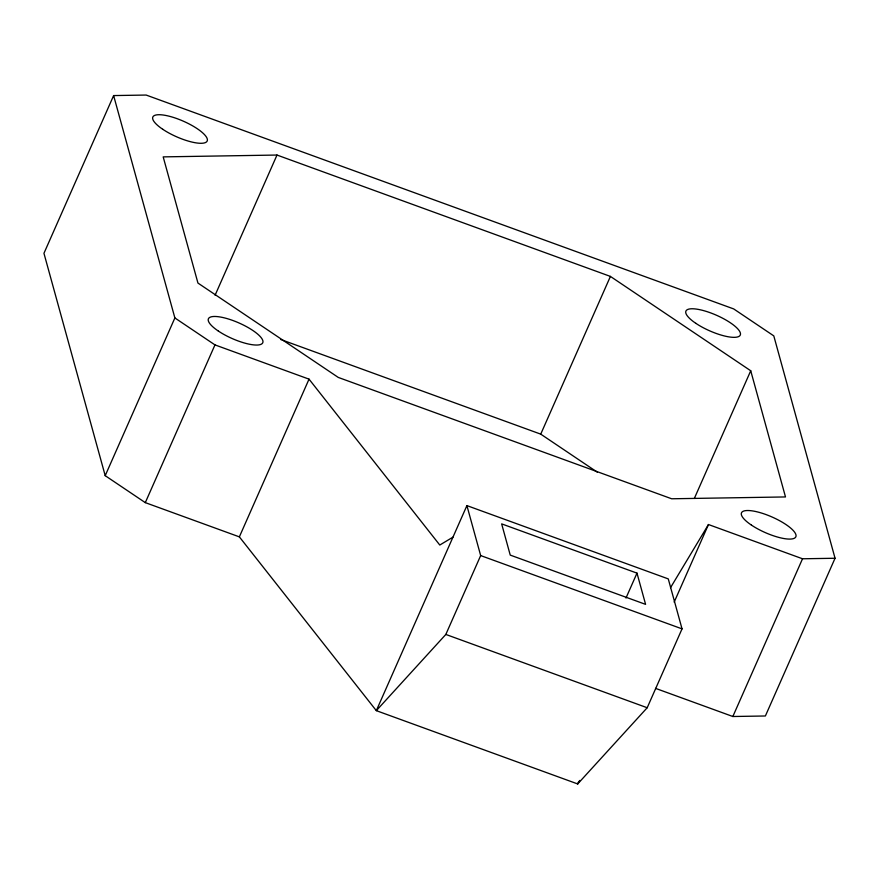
<?xml version="1.0" encoding="UTF-8"?>
<svg xmlns="http://www.w3.org/2000/svg" width="879" height="879" viewBox="0 0 879 879"><rect width="100%" height="100%" fill="white"/><g stroke="black" fill="none" stroke-linecap="round" stroke-linejoin="round"><path stroke-width="1.32" d="M655.536 688.367L732.844 716.506L765.378 715.989L835.05 558.253L773.795 335.888L733.701 308.925L146.156 95.053L113.622 95.569L43.95 253.306L105.205 475.671L145.299 502.634L239.363 536.871L376.322 710.65L577.69 783.947L647.197 707.738L682.038 628.87L668.271 578.898L466.903 505.601L376.322 710.65L445.829 634.44L480.67 555.572L466.903 505.601M105.205 475.671L174.877 317.945L113.622 95.569M215.08 295.256L277.006 155.045L610.411 276.413L750.732 370.762L785.496 496.943L671.666 498.778L338.261 377.421L197.94 283.06L163.186 156.88L277.006 155.045M145.299 502.634L214.97 344.898L174.877 317.945M239.363 536.871L309.034 379.146L214.97 344.898M597.324 472.188L540.739 434.138L610.411 276.413M625.98 598.039L636.989 573.13L501.645 523.873L510.238 555.099L645.593 604.367L636.989 573.13M694.333 498.448L750.732 370.762M578.8 781.453L577.69 783.947L579.799 780.442M674.171 602.148L708.463 524.532L802.527 558.78L835.05 558.253M732.844 716.506L802.527 558.78M670.512 587.688L708.463 524.532M452.971 537.146L439.786 545.035L309.034 379.146M280.709 339.492L540.739 434.138M480.67 555.572L682.038 628.87M445.829 634.44L647.197 707.738M751.424 525.093A29.699 8.504 23.8 0 0 795.704 537.058A29.699 8.504 23.8 0 0 758.885 512.292A29.699 8.504 23.8 0 0 751.424 525.093M695.849 323.34A29.699 8.504 23.8 0 0 740.14 335.306A29.699 8.504 23.8 0 0 703.31 310.54A29.699 8.504 23.8 0 0 695.849 323.34M218.333 331.042A29.699 8.504 23.8 0 0 262.623 343.008A29.699 8.504 23.8 0 0 225.793 318.242A29.699 8.504 23.8 0 0 218.333 331.042M162.758 129.29A29.699 8.504 23.8 0 0 207.048 141.255A29.699 8.504 23.8 0 0 170.218 116.489A29.699 8.504 23.8 0 0 162.758 129.29"/></g></svg>
